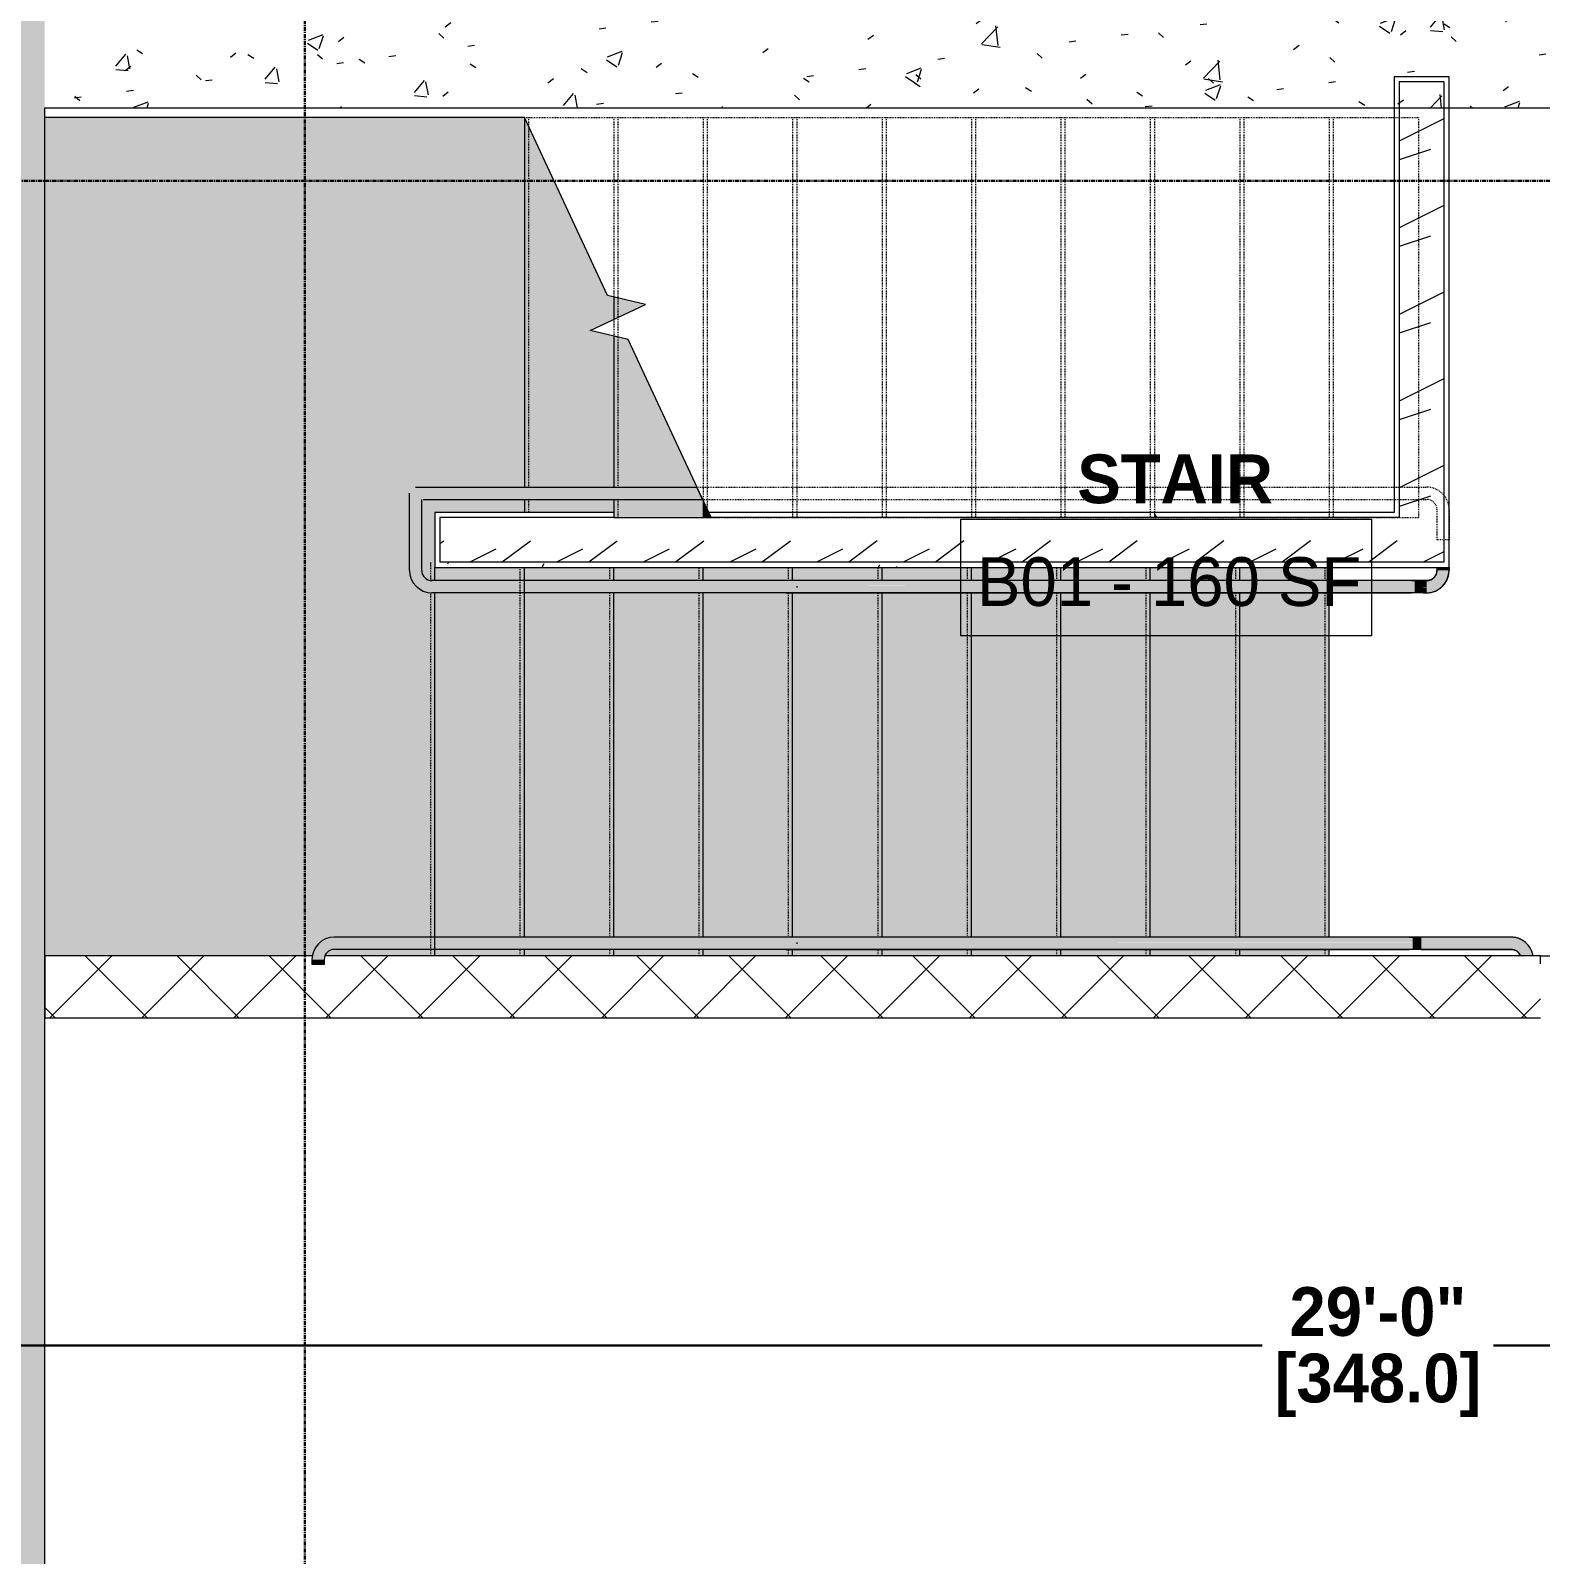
# Model space of a CAD drawing. Header units: inches. Extents: x -4124 to -1807, y 11006 to 12379.
# Drawn here: x -3821.1 to -3635.3, y 11366.1 to 11553.7 of the extents above; entities that cross this region are included whole.
import ezdxf

# ---------------------------------------------------------------- set-up
doc = ezdxf.new("R2010")
doc.units = ezdxf.units.IN
doc.header["$MEASUREMENT"] = 0
for name, pattern in [('Grid Line 1_2_', [0.875, 0.5, -0.125, 0.125, -0.125]), ('Grid Line 1_2__2_', [0.875, 0.5, -0.125, 0.125, -0.125]), ('Overhead 1_16_', [0.101562, 0.0625, -0.039062])]:
    doc.linetypes.add(name, pattern=pattern)
for name, color, linetype, lineweight in [('0-1', 7, 'Continuous', 5), ('0-2', 7, 'Continuous', 9), ('A-ANNO-DIMS-1', 211, 'Continuous', 30), ('A-AREA-IDEN', 2, 'Continuous', 9), ('A-FLOR-2', 7, 'Continuous', 9), ('A-FLOR-HRAL-1', 8, 'Continuous', 9), ('A-FLOR-HRAL-2', 31, 'Continuous', 9), ('A-FLOR-HRAL-3', 7, 'Continuous', 9), ('A-FLOR-HRAL-4', 7, 'Overhead 1_16_', 9), ('A-WALL-1', 250, 'Continuous', 18), ('A-WALL-2', 7, 'Continuous', 9), ('A-WALL-PATT-1', 53, 'Continuous', 9), ('A-WALL-PATT-2', 8, 'Continuous', 9), ('A-WALL-PATT-3', 7, 'Continuous', 9), ('A-WALL-PATT-4', 252, 'Continuous', 9), ('I-WALL-1', 7, 'Continuous', 9), ('S-FNDN-3', 7, 'Continuous', 9), ('S-GRID-1', 1, 'Grid Line 1_2_', 9), ('S-GRID-2', 1, 'Grid Line 1_2__2_', 30), ('S-STRS-1', 41, 'Continuous', 5), ('S-STRS-2', 21, 'Continuous', 5), ('S-STRS-3', 7, 'Continuous', 9), ('S-STRS-4', 7, 'Overhead 1_16_', 9), ('S-STRS-MBND-1', 7, 'Overhead 1_16_', 9), ('S-STRS-MBND-2', 7, 'Continuous', 9)]:
    doc.layers.add(name, color=color, linetype=linetype, lineweight=lineweight)
doc.styles.add('Century Gothic', font='ufonts.com_century-gothic.ttf', dxfattribs={"height": 6})
doc.styles.add('Century Gothic_B', font='GOTHICB.TTF', dxfattribs={"height": 6})
doc.dimstyles.new('OD__1_16__Tol__', dxfattribs={"dimscale": 12, "dimtxt": 6.26501, "dimasz": 0.666667, "dimexe": 0.5, "dimexo": 0.333333, "dimgap": 0.083333, "dimtad": 1, "dimdec": 4, "dimrnd": 0.0625, "dimzin": 3, "dimdsep": 46, "dimlunit": 4, "dimtxsty": 'Century Gothic_B', "dimblk1": 'OBLIQUE', "dimblk2": 'OBLIQUE', "dimsah": 1, "dimcen": 0.09, "dimdle": 0.5, "dimazin": 0, "dimtfac": 1, "dimtdec": 4, "dimtix": 1, "dimtmove": 0, "dimatfit": 3, "dimfxl": 1, "dimtvp": 1, "dimtfill": 1, "dimfrac": 2, "dimtolj": 1, "dimtzin": 0, "dimlwd": 30, "dimlwe": 30, "dimarcsym": 2})
pattern_1 = [(0, (0, 0), (20.48, 5.12), [0.845, -14.515, 0.845, -14.515, -81.92]), (0, (0, 0), (20.48, 5.12), [-30.72, 0.845, -29.875, 0.845, -14.515, -35.84]), (0, (0, 0), (20.48, 5.12), [-76.8, 0.845, -9.395, 0.845, -24.755]), (120, (7.68, 2.56), (-14.67405, 15.1762003), [0.845, -14.515, 0.845, -14.515, -81.92]), (120, (7.68, 2.56), (-14.67405, 15.1762003), [-30.72, 0.845, -29.875, 0.845, -14.515, -35.84]), (120, (7.68, 2.56), (-14.67405, 15.1762003), [-76.8, 0.845, -9.395, 0.845, -24.755]), (240, (10.24, 12.8), (-5.80595, -20.2962003), [0.845, -14.515, 0.845, -14.515, -81.92]), (240, (10.24, 12.8), (-5.80595, -20.2962003), [-30.72, 0.845, -29.875, 0.845, -14.515, -35.84]), (240, (10.24, 12.8), (-5.80595, -20.2962003), [-76.8, 0.845, -9.395, 0.845, -24.755])]
pattern_2 = [(216.87, (4.265, 10.662), (31.9871619, 21.32545714), [5.331, -47.981]), (206.565, (10.662, 7.464), (-10.662476, -10.6620098), [11.921, -11.921]), (198.435, (10.662, 2.132), (-21.32449365, -10.6625869), [6.744, -26.974])]
pattern_3 = [(50, (0, 0), (18.362056, -1.606828), [1.92, -21.12]), (355, (0, 0), (-3.552257, 19.255874), [1.536, -16.896]), (100.451, (1.53, -0.134), (14.81021, 17.649286), [1.632, -17.949]), (46.184, (0, 5.12), (27.32125, -4.237615), [2.88, -31.68]), (96.636, (2.277, 4.767), (23.927535, 24.937167), [2.448, -26.924]), (351.184, (0, 5.12), (23.927645, 24.937426), [2.304, -25.344]), (21, (2.56, 3.84), (15.28081, -10.307465), [1.92, -21.12]), (326, (2.56, 3.84), (6.22856, 18.563735), [1.536, -16.896]), (71.451, (3.833, 2.981), (21.509846, 8.25628), [1.632, -17.949]), (37.5, (0, 0), (0.3110953, 8.5225365), [0.845, -15.846, 0.845, -16.307, -16.96]), (37.5, (0, 0), (0.3110953, 8.5225365), [-33.843, 0.845, -16.115]), (7.5, (0, 0), (6.7346365, 10.0974314), [0.845, -8.934, 0.845, -15.462, -6.464]), (7.5, (0, 0), (6.7346365, 10.0974314), [-26.086, 0.845, -5.619]), (327.5, (-5.709, 0), (13.6661073, -0.5771864), [0.845, -5.555, 0.845, -19.123, -26.496]), (327.5, (-5.709, 0), (13.6661073, -0.5771864), [-26.368, 0.845, -25.651]), (317.5, (-8.269, 0), (14.929853, 2.562859), [0.845, -7.475, 0.845, -12.416, -18.816]), (317.5, (-8.269, 0), (14.929853, 2.562859), [-21.581, 0.845, -17.971])]

# ---------------------------------------------------------------- blocks, each defined once
blk = doc.blocks.new('CTR - 1st Phase - Shell_rvt-1-ENLARGED FLOOR PLAN - BASEMENT - EAST')
at = {"layer": 'A-FLOR-2'}
blk.add_line((-3635.32, 11439.81), (-3599.07, 11439.81), dxfattribs=at)
at = {"layer": 'S-GRID-1'}
blk.add_line((-1807.14, 11535.19), (-4091.58, 11535.19), dxfattribs=at)
blk = doc.blocks.new('Top Rail Type - Top Rail_Internal_-2658758-ENLARGED FLOOR PLAN - BASEMENT - EAST')
at = {"layer": 'A-FLOR-HRAL-1'}
blk.add_hatch(color=256, dxfattribs=at).paths.add_polyline_path([(-3726.76, 11441.26), (-3726.75, 11441.36), (-3726.76, 11441.29)], flags=0)
at = {"layer": 'A-FLOR-HRAL-2'}
for points in [[(-3705.39, 11441.25), (-3651.07, 11441.29), (-3651.08, 11441.44), (-3726.76, 11441.47), (-3726.75, 11441.36), (-3726.75, 11441.26), (-3716.32, 11441.26)], [(-3650, 11440.61), (-3650, 11442.11), (-3651.06, 11442.09), (-3651.06, 11440.61), (-3650.44, 11440.61)], [(-3638.95, 11441.27), (-3638.95, 11441.46), (-3650, 11441.44), (-3650, 11441.29), (-3639.45, 11441.27)]]:
    blk.add_hatch(color=256, dxfattribs=at).paths.add_polyline_path(points, flags=0)
h = blk.add_hatch(color=256, dxfattribs=at)
h.paths.add_polyline_path([(-3636.87, 11439.81), (-3636.94, 11439.99), (-3637.05, 11440.23), (-3637.07, 11440.32), (-3637.26, 11440.61), (-3637.47, 11440.85), (-3637.7, 11441.07), (-3637.92, 11441.23), (-3637.92, 11441.18), (-3638.32, 11441.37), (-3638.51, 11441.44), (-3638.95, 11441.44), (-3638.95, 11441.27), (-3638.29, 11441.12), (-3637.92, 11440.95), (-3637.78, 11440.83), (-3637.53, 11440.68), (-3637.28, 11440.22), (-3637.29, 11440.22), (-3637.13, 11439.91), (-3637.1, 11439.81), (-3636.88, 11439.81)], flags=0)
h.paths.add_polyline_path([(-3636.41, 11440.42), (-3636.91, 11441.2), (-3636.86, 11441.09), (-3636.47, 11440.51)], flags=0)
h.paths.add_polyline_path([(-3637.84, 11439.91), (-3637.9, 11440.03), (-3637.89, 11439.98), (-3637.87, 11439.94)], flags=0)
h.paths.add_polyline_path([(-3638.26, 11440.39), (-3638.38, 11440.46), (-3638.32, 11440.42)], flags=0)
h.paths.add_polyline_path([(-3637, 11441.31), (-3637.45, 11441.63), (-3637.04, 11441.33)], flags=0)
at = {"layer": 'A-FLOR-HRAL-3'}
for p, q in [((-3651.46, 11442.11), (-3728.15, 11442.11)), ((-3726.75, 11441.29), (-3726.75, 11441.44)), ((-3638.95, 11442.11), (-3650, 11442.11)), ((-3728.15, 11440.61), (-3651.46, 11440.61)), ((-3650, 11440.61), (-3638.95, 11440.61))]:
    blk.add_line(p, q, dxfattribs=at)
at = {"layer": 'A-FLOR-HRAL-3', "flags": 128}
for points in [[(-3651.46, 11442.11), (-3651.37, 11442.11), (-3651.27, 11442.11), (-3651.17, 11442.11), (-3651.07, 11442.11), (-3650.97, 11442.11), (-3650.86, 11442.11), (-3650.76, 11442.11), (-3650.65, 11442.11), (-3650.55, 11442.11), (-3650.44, 11442.11), (-3650.33, 11442.11), (-3650.22, 11442.11), (-3650.11, 11442.11), (-3650, 11442.11), (-3650, 11442.11)], [(-3636.24, 11439.81), (-3636.25, 11439.91), (-3636.28, 11440.02), (-3636.31, 11440.12), (-3636.34, 11440.23), (-3636.38, 11440.33), (-3636.42, 11440.44), (-3636.46, 11440.54), (-3636.51, 11440.63), (-3636.56, 11440.73), (-3636.62, 11440.83), (-3636.68, 11440.92), (-3636.74, 11441.01), (-3636.81, 11441.09), (-3636.88, 11441.18), (-3636.96, 11441.26), (-3637.03, 11441.34), (-3637.11, 11441.41), (-3637.2, 11441.48), (-3637.28, 11441.55), (-3637.37, 11441.62), (-3637.46, 11441.68), (-3637.56, 11441.74), (-3637.65, 11441.79), (-3637.75, 11441.84), (-3637.85, 11441.89), (-3637.95, 11441.93), (-3638.06, 11441.97), (-3638.16, 11442), (-3638.27, 11442.03), (-3638.37, 11442.05), (-3638.48, 11442.07), (-3638.59, 11442.09), (-3638.7, 11442.1), (-3638.81, 11442.11), (-3638.92, 11442.11), (-3638.95, 11442.11)], [(-3650, 11440.61), (-3650.11, 11440.61), (-3650.22, 11440.61), (-3650.33, 11440.61), (-3650.44, 11440.61), (-3650.54, 11440.61), (-3650.65, 11440.61), (-3650.76, 11440.61), (-3650.86, 11440.61), (-3650.97, 11440.61), (-3651.07, 11440.61), (-3651.17, 11440.61), (-3651.27, 11440.61), (-3651.36, 11440.61), (-3651.46, 11440.61), (-3651.46, 11440.61)], [(-3638.95, 11440.61), (-3638.9, 11440.61), (-3638.85, 11440.61), (-3638.8, 11440.61), (-3638.75, 11440.6), (-3638.7, 11440.59), (-3638.65, 11440.58), (-3638.6, 11440.57), (-3638.56, 11440.55), (-3638.51, 11440.53), (-3638.46, 11440.52), (-3638.42, 11440.5), (-3638.37, 11440.47), (-3638.33, 11440.45), (-3638.28, 11440.42), (-3638.24, 11440.4), (-3638.2, 11440.37), (-3638.16, 11440.34), (-3638.12, 11440.3), (-3638.09, 11440.27), (-3638.05, 11440.24), (-3638.02, 11440.2), (-3637.99, 11440.16), (-3637.95, 11440.12), (-3637.92, 11440.08), (-3637.9, 11440.04), (-3637.87, 11440), (-3637.85, 11439.95), (-3637.82, 11439.91), (-3637.8, 11439.86), (-3637.78, 11439.82)]]:
    blk.add_lwpolyline(points, dxfattribs=at)
blk = doc.blocks.new('Top Rail Type - Top Rail_Internal_-V3-ENLARGED FLOOR PLAN - BASEMENT - EAST')
at = {"layer": 'A-FLOR-HRAL-2'}
for points in [[(-3784.95, 11439.36), (-3784.78, 11439.99), (-3784.32, 11440.45), (-3783.7, 11440.61), (-3783.7, 11442.11), (-3784.75, 11441.91), (-3785.64, 11441.31), (-3786.24, 11440.42), (-3786.45, 11439.36), (-3786.24, 11439.36)], [(-3771.9, 11440.61), (-3771.9, 11442.11), (-3783.7, 11442.11), (-3783.7, 11440.61)], [(-3740.82, 11440.61), (-3651.06, 11440.61), (-3651.08, 11441.29), (-3726.76, 11441.26), (-3726.75, 11441.47), (-3690.3, 11441.47), (-3651.06, 11441.46), (-3651.06, 11442.11), (-3770.84, 11442.11), (-3770.84, 11440.61), (-3749.32, 11440.61)], [(-3784.95, 11438.74), (-3784.95, 11439.36), (-3786.45, 11439.36), (-3786.45, 11438.74)]]:
    blk.add_hatch(color=256, dxfattribs=at).paths.add_polyline_path(points, flags=0)
h = blk.add_hatch(color=256, dxfattribs=at)
h.paths.add_polyline_path([(-3650, 11440.61), (-3638.95, 11440.61), (-3638.95, 11441.27), (-3650, 11441.27), (-3650, 11441.17)], flags=0)
h.paths.add_polyline_path([(-3650, 11441.44), (-3638.95, 11441.46), (-3638.95, 11442.11), (-3650, 11442.11), (-3650, 11441.46)], flags=0)
h = blk.add_hatch(color=256, dxfattribs=at)
h.paths.add_polyline_path([(-3636.83, 11439.81), (-3636.29, 11439.81), (-3636.41, 11440.42), (-3637.04, 11441.33), (-3637.9, 11441.91), (-3638.95, 11442.09), (-3638.95, 11441.44), (-3638.42, 11441.42), (-3638, 11441.21), (-3637.92, 11441.18), (-3637.92, 11441.23), (-3637.58, 11440.97), (-3637.26, 11440.61), (-3637.07, 11440.31), (-3637, 11440.1), (-3636.87, 11439.81)], flags=0)
h.paths.add_polyline_path([(-3637.69, 11439.81), (-3637.12, 11439.81), (-3637.15, 11439.94), (-3637.3, 11440.27), (-3637.28, 11440.27), (-3637.57, 11440.71), (-3637.92, 11440.95), (-3638.03, 11441.01), (-3638.54, 11441.2), (-3638.78, 11441.24), (-3638.95, 11441.27), (-3638.95, 11440.61), (-3638.32, 11440.45), (-3637.87, 11439.99), (-3637.82, 11439.81), (-3637.78, 11439.81)], flags=0)
at = {"layer": 'A-FLOR-HRAL-3'}
for p, q in [((-3771.9, 11442.11), (-3783.7, 11442.11)), ((-3770.84, 11442.11), (-3771.9, 11442.11)), ((-3651.06, 11442.11), (-3770.84, 11442.11)), ((-3650, 11442.11), (-3651.06, 11442.11)), ((-3638.95, 11442.11), (-3650, 11442.11)), ((-3786.45, 11439.36), (-3786.45, 11438.74)), ((-3784.95, 11439.36), (-3784.95, 11438.74)), ((-3771.9, 11440.61), (-3783.7, 11440.61)), ((-3770.84, 11440.61), (-3771.9, 11440.61)), ((-3651.06, 11440.61), (-3770.84, 11440.61)), ((-3650, 11440.61), (-3651.06, 11440.61)), ((-3638.95, 11440.61), (-3650, 11440.61)), ((-3784.95, 11438.74), (-3786.45, 11438.74))]:
    blk.add_line(p, q, dxfattribs=at)
for centre, radius, start, end in [((-3783.7, 11439.36), 2.75, 90, 180), ((-3638.95, 11439.36), 2.75, 9.6211, 90), ((-3783.7, 11439.36), 1.25, 90, 180), ((-3638.95, 11439.36), 1.25, 21.6, 90)]:
    blk.add_arc(centre, radius, start, end, dxfattribs=at)
blk = doc.blocks.new('Top Rail Type - Top Rail_Internal_-2659697-ENLARGED FLOOR PLAN - BASEMENT - EAST')
at = {"layer": 'A-FLOR-HRAL-1'}
blk.add_hatch(color=256, dxfattribs=at).paths.add_polyline_path([(-3726.76, 11485.13), (-3726.75, 11485.24), (-3726.76, 11485.16)], flags=0)
at = {"layer": 'A-FLOR-HRAL-2'}
for points in [[(-3647.23, 11487.24), (-3647.25, 11487.61), (-3647.41, 11487.61), (-3647.41, 11487.24), (-3647.32, 11487.24)], [(-3650.81, 11484.49), (-3649.75, 11484.51), (-3649.75, 11485.99), (-3650.81, 11485.96), (-3650.81, 11484.5)], [(-3705.32, 11485.13), (-3650.82, 11485.16), (-3650.83, 11485.32), (-3726.76, 11485.35), (-3726.75, 11485.24), (-3726.75, 11485.13), (-3705.32, 11485.13)], [(-3649.75, 11485.14), (-3649.32, 11485.16), (-3649.32, 11485.34), (-3649.75, 11485.32), (-3649.75, 11485.16)]]:
    blk.add_hatch(color=256, dxfattribs=at).paths.add_polyline_path(points, flags=0)
h = blk.add_hatch(color=256, dxfattribs=at)
h.paths.add_polyline_path([(-3647.38, 11485.29), (-3647.14, 11485.6), (-3647.21, 11485.55), (-3647.31, 11485.4)], flags=0)
h.paths.add_polyline_path([(-3648.27, 11484.7), (-3647.57, 11485.15), (-3647.63, 11485.13), (-3648.2, 11484.74)], flags=0)
h.paths.add_polyline_path([(-3648.88, 11485.16), (-3648.75, 11485.21), (-3648.75, 11485.24), (-3648.68, 11485.24), (-3648.42, 11485.35), (-3648.42, 11485.33), (-3648.05, 11485.58), (-3647.84, 11485.76), (-3647.61, 11485.99), (-3647.46, 11486.21), (-3647.51, 11486.21), (-3647.32, 11486.67), (-3647.29, 11486.67), (-3647.24, 11486.8), (-3647.24, 11487.24), (-3647.41, 11487.24), (-3647.49, 11486.78), (-3647.48, 11486.78), (-3647.73, 11486.21), (-3647.84, 11486.09), (-3648.01, 11485.82), (-3648.47, 11485.57), (-3648.47, 11485.58), (-3648.78, 11485.42), (-3649.08, 11485.38), (-3649.32, 11485.32), (-3649.32, 11485.16), (-3648.96, 11485.16)], flags=0)
h.paths.add_polyline_path([(-3648.78, 11486.13), (-3648.66, 11486.19), (-3648.71, 11486.17), (-3648.74, 11486.16)], flags=0)
h.paths.add_polyline_path([(-3648.3, 11486.55), (-3648.23, 11486.67), (-3648.27, 11486.61)], flags=0)
at = {"layer": 'A-FLOR-HRAL-3'}
for p, q in [((-3648.07, 11487.61), (-3648.07, 11487.24)), ((-3646.57, 11487.24), (-3646.57, 11487.61)), ((-3651.21, 11485.99), (-3728.15, 11485.99)), ((-3649.32, 11485.99), (-3649.75, 11485.99)), ((-3728.15, 11484.49), (-3651.21, 11484.49)), ((-3726.75, 11485.16), (-3726.75, 11485.32)), ((-3649.75, 11484.49), (-3649.32, 11484.49))]:
    blk.add_line(p, q, dxfattribs=at)
at = {"layer": 'A-FLOR-HRAL-3', "flags": 128}
for points in [[(-3651.21, 11485.99), (-3651.12, 11485.99), (-3651.02, 11485.99), (-3650.92, 11485.99), (-3650.82, 11485.99), (-3650.72, 11485.99), (-3650.61, 11485.99), (-3650.51, 11485.99), (-3650.4, 11485.99), (-3650.3, 11485.99), (-3650.19, 11485.99), (-3650.08, 11485.99), (-3649.97, 11485.99), (-3649.86, 11485.99), (-3649.75, 11485.99), (-3649.75, 11485.99)], [(-3649.32, 11484.49), (-3649.21, 11484.49), (-3649.1, 11484.5), (-3648.99, 11484.51), (-3648.89, 11484.52), (-3648.78, 11484.54), (-3648.67, 11484.57), (-3648.56, 11484.6), (-3648.46, 11484.63), (-3648.35, 11484.67), (-3648.25, 11484.71), (-3648.15, 11484.75), (-3648.05, 11484.8), (-3647.96, 11484.85), (-3647.86, 11484.91), (-3647.77, 11484.97), (-3647.68, 11485.03), (-3647.59, 11485.1), (-3647.51, 11485.17), (-3647.43, 11485.25), (-3647.35, 11485.32), (-3647.28, 11485.4), (-3647.2, 11485.49), (-3647.14, 11485.57), (-3647.07, 11485.66), (-3647.01, 11485.75), (-3646.95, 11485.85), (-3646.9, 11485.94), (-3646.85, 11486.04), (-3646.8, 11486.14), (-3646.76, 11486.24), (-3646.72, 11486.35), (-3646.69, 11486.45), (-3646.66, 11486.56), (-3646.63, 11486.66), (-3646.61, 11486.77), (-3646.6, 11486.88), (-3646.59, 11486.99), (-3646.58, 11487.1), (-3646.57, 11487.21), (-3646.57, 11487.24)], [(-3648.07, 11487.24), (-3648.07, 11487.19), (-3648.08, 11487.14), (-3648.08, 11487.09), (-3648.09, 11487.04), (-3648.1, 11486.99), (-3648.11, 11486.94), (-3648.12, 11486.89), (-3648.14, 11486.85), (-3648.15, 11486.8), (-3648.17, 11486.75), (-3648.19, 11486.71), (-3648.21, 11486.66), (-3648.24, 11486.62), (-3648.26, 11486.58), (-3648.29, 11486.53), (-3648.32, 11486.49), (-3648.35, 11486.45), (-3648.38, 11486.42), (-3648.42, 11486.38), (-3648.45, 11486.34), (-3648.49, 11486.31), (-3648.53, 11486.28), (-3648.57, 11486.24), (-3648.61, 11486.22), (-3648.65, 11486.19), (-3648.69, 11486.16), (-3648.73, 11486.14), (-3648.78, 11486.11), (-3648.82, 11486.09), (-3648.87, 11486.07), (-3648.92, 11486.06), (-3648.97, 11486.04), (-3649.01, 11486.03), (-3649.06, 11486.02), (-3649.11, 11486.01), (-3649.16, 11486), (-3649.21, 11485.99), (-3649.26, 11485.99), (-3649.31, 11485.99), (-3649.32, 11485.99)], [(-3649.75, 11484.49), (-3649.86, 11484.49), (-3649.97, 11484.49), (-3650.08, 11484.49), (-3650.19, 11484.49), (-3650.29, 11484.49), (-3650.4, 11484.49), (-3650.51, 11484.49), (-3650.61, 11484.49), (-3650.72, 11484.49), (-3650.82, 11484.49), (-3650.92, 11484.49), (-3651.02, 11484.49), (-3651.11, 11484.49), (-3651.21, 11484.49), (-3651.21, 11484.49)]]:
    blk.add_lwpolyline(points, dxfattribs=at)
blk = doc.blocks.new('Top Rail Type - Top Rail_Internal_-V5-ENLARGED FLOOR PLAN - BASEMENT - EAST')
at = {"layer": 'A-FLOR-HRAL-2'}
for points in [[(-3738.41, 11495.99), (-3739.11, 11497.49), (-3772.76, 11497.49), (-3772.76, 11495.99), (-3749.14, 11495.99)], [(-3772.95, 11487.24), (-3772.95, 11494.74), (-3774.45, 11494.74), (-3774.45, 11487.24)], [(-3771.7, 11484.49), (-3771.7, 11485.99), (-3772.32, 11486.16), (-3772.78, 11486.61), (-3772.95, 11487.24), (-3774.45, 11487.24), (-3774.24, 11486.19), (-3773.63, 11485.28), (-3772.75, 11484.7), (-3772.01, 11484.55)], [(-3760.9, 11484.49), (-3760.9, 11485.99), (-3771.7, 11485.99), (-3771.7, 11484.49), (-3770.7, 11484.49)], [(-3759.84, 11484.49), (-3650.81, 11484.49), (-3650.83, 11485.16), (-3726.76, 11485.13), (-3726.75, 11485.35), (-3688.52, 11485.34), (-3650.81, 11485.34), (-3650.81, 11485.99), (-3759.84, 11485.99)]]:
    blk.add_hatch(color=256, dxfattribs=at).paths.add_polyline_path(points, flags=0)
h = blk.add_hatch(color=256, dxfattribs=at)
h.paths.add_polyline_path([(-3647.47, 11487.24), (-3647.41, 11487.24), (-3647.41, 11487.61), (-3648.07, 11487.61), (-3648.07, 11487.24)], flags=0)
h.paths.add_polyline_path([(-3646.69, 11487.24), (-3646.57, 11487.24), (-3646.57, 11487.61), (-3647.23, 11487.61), (-3647.23, 11487.24), (-3646.78, 11487.24)], flags=0)
h = blk.add_hatch(color=256, dxfattribs=at)
h.paths.add_polyline_path([(-3649.32, 11484.49), (-3649.32, 11485.14), (-3649.75, 11485.14), (-3649.75, 11484.49)], flags=0)
h.paths.add_polyline_path([(-3649.32, 11485.34), (-3649.32, 11485.99), (-3649.75, 11485.99), (-3649.75, 11485.34), (-3649.7, 11485.34)], flags=0)
h = blk.add_hatch(color=256, dxfattribs=at)
h.paths.add_polyline_path([(-3649.32, 11484.49), (-3648.27, 11484.7), (-3647.38, 11485.29), (-3646.78, 11486.19), (-3646.57, 11487.24), (-3647.23, 11487.24), (-3647.26, 11486.74), (-3647.29, 11486.67), (-3647.32, 11486.67), (-3647.51, 11486.21), (-3647.46, 11486.21), (-3647.69, 11485.9), (-3648.08, 11485.55), (-3648.42, 11485.33), (-3648.42, 11485.35), (-3648.59, 11485.29), (-3648.88, 11485.16), (-3649.32, 11485.16), (-3649.32, 11484.7)], flags=0)
h.paths.add_polyline_path([(-3649.32, 11485.33), (-3648.63, 11485.5), (-3648.42, 11485.59), (-3648.42, 11485.57), (-3647.98, 11485.86), (-3647.73, 11486.21), (-3647.67, 11486.32), (-3647.48, 11486.79), (-3647.45, 11487.07), (-3647.41, 11487.24), (-3648.07, 11487.24), (-3648.24, 11486.61), (-3648.7, 11486.16), (-3649.32, 11485.99), (-3649.32, 11485.38)], flags=0)
at = {"layer": 'A-FLOR-HRAL-3'}
for p, q in [((-3773.7, 11497.49), (-3772.76, 11497.49)), ((-3772.76, 11497.49), (-3739.11, 11497.49)), ((-3738.41, 11495.99), (-3739.11, 11497.49)), ((-3774.45, 11494.74), (-3774.45, 11496.74)), ((-3772.95, 11494.74), (-3772.95, 11495.99)), ((-3772.76, 11495.99), (-3738.41, 11495.99)), ((-3774.45, 11487.24), (-3774.45, 11494.74)), ((-3772.95, 11487.24), (-3772.95, 11494.74)), ((-3648.07, 11487.61), (-3648.07, 11487.24)), ((-3646.57, 11487.61), (-3646.57, 11487.24)), ((-3760.9, 11485.99), (-3771.7, 11485.99)), ((-3759.84, 11485.99), (-3760.9, 11485.99)), ((-3650.81, 11485.99), (-3759.84, 11485.99)), ((-3649.75, 11485.99), (-3650.81, 11485.99)), ((-3649.32, 11485.99), (-3649.75, 11485.99)), ((-3760.9, 11484.49), (-3771.7, 11484.49)), ((-3759.84, 11484.49), (-3760.9, 11484.49)), ((-3650.81, 11484.49), (-3759.84, 11484.49)), ((-3649.75, 11484.49), (-3650.81, 11484.49)), ((-3649.32, 11484.49), (-3649.75, 11484.49))]:
    blk.add_line(p, q, dxfattribs=at)
for centre, radius, start, end in [((-3771.7, 11487.24), 2.75, 180, 270), ((-3771.7, 11487.24), 1.25, 180, 270), ((-3649.32, 11487.24), 1.25, 270, 0), ((-3649.32, 11487.24), 2.75, 270, 0)]:
    blk.add_arc(centre, radius, start, end, dxfattribs=at)
at = {"layer": 'A-FLOR-HRAL-4'}
for p, q in [((-3739.11, 11497.49), (-3650.81, 11497.49)), ((-3650.81, 11497.49), (-3649.75, 11497.49)), ((-3649.75, 11497.49), (-3649.32, 11497.49)), ((-3738.41, 11495.99), (-3650.81, 11495.99)), ((-3650.81, 11495.99), (-3649.75, 11495.99)), ((-3649.75, 11495.99), (-3649.32, 11495.99)), ((-3648.07, 11494.74), (-3648.07, 11490.99)), ((-3646.57, 11494.74), (-3646.57, 11490.99)), ((-3646.57, 11490.99), (-3648.07, 11490.99))]:
    blk.add_line(p, q, dxfattribs=at)
for radius in [2.75, 1.25]:
    blk.add_arc((-3649.32, 11494.74), radius, 0, 90, dxfattribs=at)
blk = doc.blocks.new('CTR - 1st Phase -Stairs _ Elevators_rvt-1-ENLARGED FLOOR PLAN - BASEMENT - EAST')
at = {"layer": 'A-WALL-PATT-1'}
h = blk.add_hatch(dxfattribs=at)
h.set_pattern_fill('FP_8', color=256, style=0, pattern_type=2)
h.set_pattern_definition(pattern_2)
h.paths.add_polyline_path([(-3647.2, 11488.24), (-3647.2, 11544.19), (-3652.7, 11544.19), (-3652.7, 11488.24), (-3648.2, 11488.24)], flags=0)
h = blk.add_hatch(dxfattribs=at)
h.set_pattern_fill('FP_8', color=256, style=0, pattern_type=2)
h.set_pattern_definition(pattern_2)
h.paths.add_polyline_path([(-3656.62, 11488.24), (-3652.7, 11488.24), (-3652.7, 11493.74), (-3770.7, 11493.74), (-3770.7, 11488.24), (-3690.3, 11488.24)], flags=0)
at = {"layer": 'A-WALL-PATT-3'}
h = blk.add_hatch(dxfattribs=at)
h.set_pattern_fill('FP_4', color=256, style=0, pattern_type=2)
h.set_pattern_definition(pattern_1)
h.paths.add_polyline_path([(-3771.32, 11488.24), (-3770.7, 11488.25), (-3770.7, 11493.74), (-3749.32, 11493.74), (-3749.32, 11494.36), (-3771.32, 11494.36), (-3771.32, 11488.24)], flags=0)
h.paths.add_polyline_path([(-3653.32, 11493.74), (-3653.32, 11494.36), (-3737.65, 11494.36), (-3737.36, 11493.74), (-3656.62, 11493.74)], flags=0)
h = blk.add_hatch(dxfattribs=at)
h.set_pattern_fill('FP_4', color=256, style=0, pattern_type=2)
h.set_pattern_definition(pattern_1)
h.paths.add_polyline_path([(-3647.21, 11487.61), (-3647.2, 11487.61), (-3647.2, 11488.24), (-3771.32, 11488.24), (-3771.32, 11487.61), (-3648.2, 11487.61)], flags=0)
at = {"layer": 'S-STRS-1'}
blk.add_hatch(color=256, dxfattribs=at).paths.add_polyline_path([(-3786.45, 11439.81), (-3786.36, 11439.81), (-3786.24, 11440.42), (-3785.64, 11441.31), (-3784.75, 11441.91), (-3783.7, 11442.11), (-3771.9, 11442.11), (-3771.9, 11440.61), (-3783.7, 11440.61), (-3784.32, 11440.45), (-3784.78, 11439.99), (-3784.83, 11439.81), (-3771.32, 11439.81), (-3771.32, 11484.49), (-3771.7, 11484.49), (-3772.75, 11484.7), (-3773.64, 11485.29), (-3774.24, 11486.19), (-3774.45, 11487.24), (-3774.45, 11494.74), (-3772.95, 11494.74), (-3772.95, 11487.24), (-3772.78, 11486.61), (-3772.31, 11486.15), (-3771.7, 11485.99), (-3771.32, 11485.99), (-3771.32, 11494.36), (-3760.32, 11494.36), (-3760.32, 11495.99), (-3772.76, 11495.99), (-3772.76, 11497.49), (-3760.32, 11497.49), (-3760.32, 11542.99), (-3819.32, 11542.99), (-3819.32, 11439.81), (-3818.51, 11439.81)], flags=0)
at = {"layer": 'S-STRS-2'}
h = blk.add_hatch(color=256, dxfattribs=at)
h.paths.add_polyline_path([(-3757.66, 11494.36), (-3749.32, 11494.36), (-3749.32, 11495.99), (-3760.32, 11495.99), (-3760.32, 11494.36), (-3760.1, 11494.36)], flags=0)
h.paths.add_polyline_path([(-3757.66, 11497.49), (-3749.32, 11497.49), (-3749.32, 11516.07), (-3752.24, 11516.78), (-3749.32, 11518.14), (-3749.32, 11520.89), (-3750.11, 11521.08), (-3760.32, 11542.99), (-3760.32, 11497.49), (-3759.01, 11497.49)], flags=0)
h = blk.add_hatch(color=256, dxfattribs=at)
h.paths.add_polyline_path([(-3747.57, 11493.74), (-3738.32, 11493.74), (-3738.32, 11495.81), (-3738.41, 11495.99), (-3749.32, 11495.99), (-3749.32, 11493.74)], flags=0)
h.paths.add_polyline_path([(-3749.02, 11497.49), (-3739.11, 11497.49), (-3747.57, 11515.65), (-3749.32, 11516.07), (-3749.32, 11497.49)], flags=0)
h.paths.add_polyline_path([(-3749.32, 11518.14), (-3745.44, 11519.95), (-3749.32, 11520.89)], flags=0)
for points in [[(-3738.32, 11493.74), (-3737.36, 11493.74), (-3738.32, 11495.81), (-3738.32, 11493.91)], [(-3760.32, 11439.81), (-3760.32, 11440.61), (-3770.84, 11440.61), (-3770.84, 11442.11), (-3760.32, 11442.11), (-3760.32, 11487.61), (-3771.32, 11487.61), (-3771.32, 11485.99), (-3760.9, 11485.99), (-3760.9, 11484.49), (-3771.32, 11484.49), (-3771.32, 11439.81), (-3770.84, 11439.81)]]:
    blk.add_hatch(color=256, dxfattribs=at).paths.add_polyline_path(points, flags=0)
h = blk.add_hatch(color=256, dxfattribs=at)
h.paths.add_polyline_path([(-3760.32, 11439.81), (-3749.32, 11439.81), (-3749.32, 11440.61), (-3760.32, 11440.61)], flags=0)
h.paths.add_polyline_path([(-3760.32, 11442.11), (-3749.32, 11442.11), (-3749.32, 11484.49), (-3759.84, 11484.49), (-3759.84, 11485.99), (-3749.32, 11485.99), (-3749.32, 11487.61), (-3760.32, 11487.61), (-3760.32, 11448.82)], flags=0)
h = blk.add_hatch(color=256, dxfattribs=at)
h.paths.add_polyline_path([(-3749.32, 11439.81), (-3738.32, 11439.81), (-3738.32, 11440.61), (-3749.32, 11440.61)], flags=0)
h.paths.add_polyline_path([(-3740.82, 11442.11), (-3738.32, 11442.11), (-3738.32, 11484.49), (-3749.32, 11484.49), (-3749.32, 11442.11)], flags=0)
h.paths.add_polyline_path([(-3738.32, 11485.99), (-3738.32, 11487.61), (-3749.32, 11487.61), (-3749.32, 11485.99), (-3740.82, 11485.99)], flags=0)
h = blk.add_hatch(color=256, dxfattribs=at)
h.paths.add_polyline_path([(-3727.86, 11439.81), (-3727.32, 11439.81), (-3727.32, 11440.61), (-3738.32, 11440.61), (-3738.32, 11439.81), (-3728.15, 11439.81)], flags=0)
h.paths.add_polyline_path([(-3732.4, 11442.11), (-3727.32, 11442.11), (-3727.32, 11484.49), (-3738.32, 11484.49), (-3738.32, 11442.11)], flags=0)
h.paths.add_polyline_path([(-3738.32, 11485.99), (-3727.32, 11485.99), (-3727.32, 11487.61), (-3738.32, 11487.61), (-3738.32, 11486.67)], flags=0)
h = blk.add_hatch(color=256, dxfattribs=at)
h.paths.add_polyline_path([(-3727.32, 11439.81), (-3716.32, 11439.81), (-3716.32, 11440.61), (-3727.32, 11440.61)], flags=0)
h.paths.add_polyline_path([(-3723.98, 11442.11), (-3716.32, 11442.11), (-3716.32, 11484.49), (-3727.32, 11484.49), (-3727.32, 11442.11)], flags=0)
h.paths.add_polyline_path([(-3716.32, 11485.99), (-3716.32, 11487.61), (-3727.32, 11487.61), (-3727.32, 11485.99), (-3723.98, 11485.99)], flags=0)
h = blk.add_hatch(color=256, dxfattribs=at)
h.paths.add_polyline_path([(-3716.32, 11439.81), (-3705.32, 11439.81), (-3705.32, 11440.61), (-3716.32, 11440.61)], flags=0)
h.paths.add_polyline_path([(-3716.32, 11442.11), (-3705.32, 11442.11), (-3705.32, 11484.49), (-3716.32, 11484.49), (-3716.32, 11448.82)], flags=0)
h.paths.add_polyline_path([(-3716.32, 11485.99), (-3705.32, 11485.99), (-3705.32, 11487.61), (-3716.32, 11487.61), (-3716.32, 11486.67)], flags=0)
h = blk.add_hatch(color=256, dxfattribs=at)
h.paths.add_polyline_path([(-3705.32, 11439.81), (-3694.32, 11439.81), (-3694.32, 11440.61), (-3705.32, 11440.61)], flags=0)
h.paths.add_polyline_path([(-3694.32, 11442.11), (-3694.32, 11484.49), (-3705.32, 11484.49), (-3705.32, 11442.11)], flags=0)
h.paths.add_polyline_path([(-3705.32, 11485.99), (-3694.32, 11485.99), (-3694.32, 11487.61), (-3705.32, 11487.61), (-3705.32, 11486.67)], flags=0)
h = blk.add_hatch(color=256, dxfattribs=at)
h.paths.add_polyline_path([(-3683.32, 11439.81), (-3683.32, 11440.61), (-3694.32, 11440.61), (-3694.32, 11439.81), (-3690.3, 11439.81)], flags=0)
h.paths.add_polyline_path([(-3683.32, 11442.11), (-3683.32, 11484.49), (-3694.32, 11484.49), (-3694.32, 11442.11), (-3690.3, 11442.11)], flags=0)
h.paths.add_polyline_path([(-3694.32, 11485.99), (-3683.32, 11485.99), (-3683.32, 11487.61), (-3694.32, 11487.61), (-3694.32, 11486.67)], flags=0)
h = blk.add_hatch(color=256, dxfattribs=at)
h.paths.add_polyline_path([(-3683.32, 11439.81), (-3672.32, 11439.81), (-3672.32, 11440.61), (-3683.32, 11440.61)], flags=0)
h.paths.add_polyline_path([(-3672.32, 11442.11), (-3672.32, 11484.49), (-3683.32, 11484.49), (-3683.32, 11442.11)], flags=0)
h.paths.add_polyline_path([(-3672.32, 11485.99), (-3672.32, 11487.61), (-3683.32, 11487.61), (-3683.32, 11485.99)], flags=0)
h = blk.add_hatch(color=256, dxfattribs=at)
h.paths.add_polyline_path([(-3661.32, 11439.81), (-3661.32, 11440.61), (-3672.32, 11440.61), (-3672.32, 11439.81)], flags=0)
h.paths.add_polyline_path([(-3672.32, 11442.11), (-3661.32, 11442.11), (-3661.32, 11484.49), (-3672.32, 11484.49), (-3672.32, 11447.28)], flags=0)
h.paths.add_polyline_path([(-3672.32, 11485.99), (-3661.32, 11485.99), (-3661.32, 11487.61), (-3672.32, 11487.61), (-3672.32, 11486.67)], flags=0)
at = {"layer": 'A-WALL-1'}
for p, q in [((-3647.2, 11547.36), (-3652.7, 11547.36)), ((-3652.7, 11547.36), (-3652.7, 11493.74)), ((-3647.2, 11547.36), (-3647.2, 11488.24)), ((-3770.7, 11493.74), (-3770.7, 11488.24)), ((-3749.32, 11493.74), (-3770.7, 11493.74)), ((-3653.32, 11493.74), (-3737.36, 11493.74)), ((-3652.7, 11493.74), (-3653.32, 11493.74)), ((-3653.32, 11488.24), (-3770.7, 11488.24)), ((-3652.7, 11488.24), (-3653.32, 11488.24)), ((-3647.2, 11488.24), (-3652.7, 11488.24))]:
    blk.add_line(p, q, dxfattribs=at)
at = {"layer": 'I-WALL-1'}
for p, q in [((-3652.7, 11547.99), (-3653.32, 11547.99)), ((-3653.32, 11547.99), (-3653.32, 11494.36)), ((-3647.2, 11547.99), (-3652.7, 11547.99)), ((-3646.57, 11547.99), (-3647.2, 11547.99)), ((-3646.57, 11487.61), (-3646.57, 11547.99)), ((-3749.32, 11494.36), (-3771.32, 11494.36)), ((-3771.32, 11494.36), (-3771.32, 11493.74)), ((-3771.32, 11493.74), (-3771.32, 11488.24)), ((-3653.32, 11494.36), (-3737.65, 11494.36)), ((-3771.32, 11488.24), (-3771.32, 11487.61)), ((-3771.32, 11487.61), (-3653.32, 11487.61)), ((-3653.32, 11487.61), (-3647.2, 11487.61)), ((-3647.2, 11487.61), (-3646.57, 11487.61))]:
    blk.add_line(p, q, dxfattribs=at)
at = {"layer": 'S-STRS-3'}
for p, q in [((-3760.32, 11542.99), (-3819.32, 11542.99)), ((-3760.32, 11542.99), (-3760.32, 11497.49)), ((-3749.32, 11520.89), (-3749.32, 11518.14)), ((-3749.32, 11516.07), (-3749.32, 11497.49)), ((-3760.32, 11495.99), (-3760.32, 11494.36)), ((-3749.32, 11495.99), (-3749.32, 11493.74)), ((-3738.32, 11495.81), (-3738.32, 11493.74)), ((-3749.32, 11493.74), (-3738.32, 11493.74)), ((-3738.32, 11493.74), (-3737.36, 11493.74)), ((-3771.32, 11485.99), (-3771.32, 11487.61)), ((-3760.32, 11442.11), (-3760.32, 11487.61)), ((-3749.32, 11485.99), (-3749.32, 11487.61)), ((-3738.32, 11485.99), (-3738.32, 11487.61)), ((-3727.32, 11485.99), (-3727.32, 11487.61)), ((-3716.32, 11485.99), (-3716.32, 11487.61)), ((-3705.32, 11485.99), (-3705.32, 11487.61)), ((-3694.32, 11485.99), (-3694.32, 11487.61)), ((-3683.32, 11485.99), (-3683.32, 11487.61)), ((-3672.32, 11485.99), (-3672.32, 11487.61)), ((-3661.32, 11485.99), (-3661.32, 11487.61)), ((-3771.32, 11439.81), (-3771.32, 11484.49)), ((-3749.32, 11442.11), (-3749.32, 11484.49)), ((-3738.32, 11442.11), (-3738.32, 11484.49)), ((-3727.32, 11442.11), (-3727.32, 11484.49)), ((-3716.32, 11442.11), (-3716.32, 11484.49)), ((-3705.32, 11442.11), (-3705.32, 11484.49)), ((-3694.32, 11442.11), (-3694.32, 11484.49)), ((-3683.32, 11442.11), (-3683.32, 11484.49)), ((-3672.32, 11442.11), (-3672.32, 11484.49)), ((-3661.32, 11442.11), (-3661.32, 11484.49)), ((-3760.32, 11439.81), (-3760.32, 11440.61)), ((-3749.32, 11439.81), (-3749.32, 11440.61)), ((-3738.32, 11439.81), (-3738.32, 11440.61)), ((-3727.32, 11439.81), (-3727.32, 11440.61)), ((-3716.32, 11439.81), (-3716.32, 11440.61)), ((-3705.32, 11439.81), (-3705.32, 11440.61)), ((-3694.32, 11439.81), (-3694.32, 11440.61)), ((-3683.32, 11439.81), (-3683.32, 11440.61)), ((-3672.32, 11439.81), (-3672.32, 11440.61)), ((-3661.32, 11439.81), (-3661.32, 11440.61))]:
    blk.add_line(p, q, dxfattribs=at)
at = {"layer": 'S-STRS-4'}
for p, q in [((-3759.82, 11541.92), (-3759.82, 11497.49)), ((-3748.82, 11520.77), (-3748.82, 11518.37)), ((-3748.82, 11515.95), (-3748.82, 11497.49)), ((-3759.82, 11495.99), (-3759.82, 11494.36)), ((-3748.82, 11495.99), (-3748.82, 11493.74)), ((-3737.82, 11494.74), (-3737.82, 11493.74)), ((-3771.82, 11486.02), (-3771.82, 11488.24)), ((-3760.82, 11442.11), (-3760.82, 11487.61)), ((-3749.82, 11485.99), (-3749.82, 11487.61)), ((-3738.82, 11485.99), (-3738.82, 11487.61)), ((-3727.82, 11485.99), (-3727.82, 11487.61)), ((-3716.82, 11485.99), (-3716.82, 11487.61)), ((-3705.82, 11485.99), (-3705.82, 11487.61)), ((-3694.82, 11485.99), (-3694.82, 11487.61)), ((-3683.82, 11485.99), (-3683.82, 11487.61)), ((-3672.82, 11485.99), (-3672.82, 11487.61)), ((-3661.82, 11485.99), (-3661.82, 11487.61)), ((-3771.82, 11439.81), (-3771.82, 11484.51)), ((-3749.82, 11442.11), (-3749.82, 11484.49)), ((-3738.82, 11442.11), (-3738.82, 11484.49)), ((-3727.82, 11442.11), (-3727.82, 11484.49)), ((-3716.82, 11442.11), (-3716.82, 11484.49)), ((-3705.82, 11442.11), (-3705.82, 11484.49)), ((-3694.82, 11442.11), (-3694.82, 11484.49)), ((-3683.82, 11442.11), (-3683.82, 11484.49)), ((-3672.82, 11442.11), (-3672.82, 11484.49)), ((-3661.82, 11442.11), (-3661.82, 11484.49)), ((-3760.82, 11439.81), (-3760.82, 11440.61)), ((-3749.82, 11439.81), (-3749.82, 11440.61)), ((-3738.82, 11439.81), (-3738.82, 11440.61)), ((-3727.82, 11439.81), (-3727.82, 11440.61)), ((-3716.82, 11439.81), (-3716.82, 11440.61)), ((-3705.82, 11439.81), (-3705.82, 11440.61)), ((-3694.82, 11439.81), (-3694.82, 11440.61)), ((-3683.82, 11439.81), (-3683.82, 11440.61)), ((-3672.82, 11439.81), (-3672.82, 11440.61)), ((-3661.82, 11439.81), (-3661.82, 11440.61))]:
    blk.add_line(p, q, dxfattribs=at)
at = {"layer": 'S-STRS-MBND-1'}
for p, q in [((-3760.32, 11542.99), (-3650.32, 11542.99)), ((-3759.82, 11542.99), (-3759.82, 11541.92)), ((-3749.32, 11542.99), (-3749.32, 11520.89)), ((-3748.82, 11542.99), (-3748.82, 11520.77)), ((-3738.32, 11542.99), (-3738.32, 11495.81)), ((-3737.82, 11542.99), (-3737.82, 11494.74)), ((-3727.32, 11542.99), (-3727.32, 11493.74)), ((-3726.82, 11542.99), (-3726.82, 11493.74)), ((-3716.32, 11542.99), (-3716.32, 11493.74)), ((-3715.82, 11542.99), (-3715.82, 11493.74)), ((-3705.32, 11542.99), (-3705.32, 11493.74)), ((-3704.82, 11542.99), (-3704.82, 11493.74)), ((-3694.32, 11542.99), (-3694.32, 11493.74)), ((-3693.82, 11542.99), (-3693.82, 11493.74)), ((-3683.32, 11542.99), (-3683.32, 11493.74)), ((-3682.82, 11542.99), (-3682.82, 11493.74)), ((-3672.32, 11542.99), (-3672.32, 11493.74)), ((-3671.82, 11542.99), (-3671.82, 11493.74)), ((-3661.32, 11542.99), (-3661.32, 11493.74)), ((-3660.82, 11542.99), (-3660.82, 11493.74)), ((-3650.32, 11542.99), (-3650.32, 11493.74)), ((-3749.32, 11518.14), (-3749.32, 11516.07)), ((-3748.82, 11518.37), (-3748.82, 11515.95)), ((-3737.36, 11493.74), (-3650.32, 11493.74))]:
    blk.add_line(p, q, dxfattribs=at)
at = {"layer": 'S-STRS-MBND-2'}
for p, q in [((-3750.11, 11521.08), (-3760.32, 11542.99)), ((-3752.24, 11516.78), (-3745.44, 11519.95)), ((-3745.44, 11519.95), (-3750.11, 11521.08)), ((-3747.57, 11515.65), (-3752.24, 11516.78)), ((-3737.36, 11493.74), (-3747.57, 11515.65))]:
    blk.add_line(p, q, dxfattribs=at)
at = {"layer": '0-2'}
for name in ['Top Rail Type - Top Rail_Internal_-V5-ENLARGED FLOOR PLAN - BASEMENT - EAST', 'Top Rail Type - Top Rail_Internal_-2659697-ENLARGED FLOOR PLAN - BASEMENT - EAST', 'Top Rail Type - Top Rail_Internal_-V3-ENLARGED FLOOR PLAN - BASEMENT - EAST', 'Top Rail Type - Top Rail_Internal_-2658758-ENLARGED FLOOR PLAN - BASEMENT - EAST']:
    blk.add_blockref(name, (0, 0), dxfattribs=at)
blk = doc.blocks.new('CTR - 1st Phase - Structure_rvt-1-ENLARGED FLOOR PLAN - BASEMENT - EAST')
at = {"layer": 'A-WALL-PATT-2'}
h = blk.add_hatch(dxfattribs=at)
h.set_pattern_fill('FP_2', color=256, style=0, pattern_type=2)
h.set_pattern_definition(pattern_3)
h.paths.add_polyline_path([(-3826.99, 11070.36), (-3819.32, 11070.36), (-3819.32, 11556.19), (-3829.32, 11556.19), (-3829.32, 11070.36)], flags=0)
h = blk.add_hatch(dxfattribs=at)
h.set_pattern_fill('FP_2', color=256, style=0, pattern_type=2)
h.set_pattern_definition(pattern_3)
h.paths.add_polyline_path([(-3815.32, 11544.19), (-3599.32, 11544.19), (-3599.32, 11556.19), (-3819.32, 11556.19), (-3819.32, 11544.19)], flags=0)
at = {"layer": 'A-WALL-PATT-4'}
h = blk.add_hatch(dxfattribs=at)
h.set_pattern_fill('FP_7', color=256, style=0, pattern_type=2)
h.set_pattern_definition([(45, (0, 0), (-5.656854, 5.656854), []), (135, (0, 0), (-5.656854, -5.656854), [])])
h.paths.add_polyline_path([(-3723.98, 11432.19), (-3635.32, 11432.19), (-3635.32, 11439.81), (-3784.83, 11439.81), (-3784.95, 11439.36), (-3784.95, 11438.74), (-3786.45, 11438.74), (-3786.45, 11439.36), (-3786.36, 11439.81), (-3819.32, 11439.81), (-3819.32, 11432.19), (-3740.82, 11432.19)], flags=0)
h.paths.add_polyline_path([(-3595.32, 11432.19), (-3586.95, 11432.19), (-3586.95, 11439.81), (-3595.32, 11439.81), (-3595.32, 11433.06)], flags=0)
at = {"layer": 'A-WALL-2'}
for p, q in [((-3786.36, 11439.81), (-3819.32, 11439.81)), ((-3819.32, 11439.81), (-3819.32, 11432.19)), ((-3635.32, 11439.81), (-3784.83, 11439.81)), ((-3635.32, 11438.81), (-3635.32, 11439.81)), ((-3819.32, 11432.19), (-3635.32, 11432.19))]:
    blk.add_line(p, q, dxfattribs=at)
at = {"layer": 'S-FNDN-3'}
for p, q in [((-3819.32, 11070.36), (-3819.32, 11544.19)), ((-3819.32, 11544.19), (-3599.32, 11544.19))]:
    blk.add_line(p, q, dxfattribs=at)
at = {"layer": 'S-GRID-2'}
for p, q in [((-3787.32, 11005.88), (-3787.32, 12247.5)), ((-1807.14, 11535.19), (-4076.95, 11535.19))]:
    blk.add_line(p, q, dxfattribs=at)
blk = doc.blocks.new('_Oblique')
at = {"color": 0, "linetype": 'ByBlock', "lineweight": -2}
blk.add_line((-0.5, -0.5), (0.5, 0.5), dxfattribs=at)
blk = doc.blocks.new('DIMBLOCK12-ENLARGED FLOOR PLAN - BASEMENT - EAST')
at = {"layer": 'A-ANNO-DIMS-1', "color": 0, "lineweight": 30, "transparency": 16777216}
for p, q in [((-4050.73, 11430), (-4050.73, 12094.69)), ((-3834.82, 12088.69), (-4056.73, 12088.69)), ((-3823.32, 11436), (-4056.73, 11436))]:
    blk.add_line(p, q, dxfattribs=at)
at = {"layer": 'Defpoints', "color": 0, "transparency": 16777216}
for p in [(-4050.73, 12088.69), (-3830.82, 12088.69), (-3819.32, 11436)]:
    blk.add_point(p, dxfattribs=at)
at = {"layer": 'A-ANNO-DIMS-1', "color": 0, "lineweight": 30, "transparency": 16777216, "xscale": 7.999999999999998, "yscale": 7.999999999999998, "zscale": 7.999999999999998}
for p, rotation in [((-4050.73, 12088.69), 90), ((-4050.73, 11436), 270)]:
    blk.add_blockref('_Oblique', p, dxfattribs=dict(at, rotation=rotation))
at = {"layer": 'A-ANNO-DIMS-1', "color": 0, "transparency": 16777216, "insert": (-4055.35, 11762.35), "char_height": 6, "attachment_point": 5, "rotation": 90, "style": 'Century Gothic_B', "bg_fill": 3, "box_fill_scale": 1.25, "bg_fill_color": 256, "bg_fill_true_color": 13158600, "bg_fill_transparency": 0}
blk.add_mtext('\\A1;54\'-4 11/16"', dxfattribs=at)
at = {"layer": 'A-ANNO-DIMS-1', "color": 0, "transparency": 16777216, "insert": (-4045.85, 11762.35), "char_height": 6, "attachment_point": 5, "rotation": 90, "style": 'Century Gothic_B', "bg_fill": 3, "box_fill_scale": 1.25, "bg_fill_color": 256, "bg_fill_true_color": 13158600, "bg_fill_transparency": 0}
blk.add_mtext('\\A1;[652.7]', dxfattribs=at)
blk = doc.blocks.new('DIMBLOCK25-ENLARGED FLOOR PLAN - BASEMENT - EAST')
at = {"layer": 'A-ANNO-DIMS-1', "color": 0, "lineweight": 30, "transparency": 16777216}
for p, q in [((-3829.32, 11393.5), (-3829.32, 11385.85)), ((-3481.32, 11393.5), (-3481.32, 11385.85)), ((-3835.32, 11391.85), (-3475.32, 11391.85))]:
    blk.add_line(p, q, dxfattribs=at)
at = {"layer": 'Defpoints', "color": 0, "transparency": 16777216}
for p in [(-3829.32, 11397.5), (-3481.32, 11397.5), (-3481.32, 11391.85)]:
    blk.add_point(p, dxfattribs=at)
at = {"layer": 'A-ANNO-DIMS-1', "color": 0, "lineweight": 30, "transparency": 16777216, "xscale": 7.999999999999998, "yscale": 7.999999999999998, "zscale": 7.999999999999998, "rotation": 180}
blk.add_blockref('_Oblique', (-3829.32, 11391.85), dxfattribs=at)
at = {"layer": 'A-ANNO-DIMS-1', "color": 0, "lineweight": 30, "transparency": 16777216, "xscale": 7.999999999999998, "yscale": 7.999999999999998, "zscale": 7.999999999999998}
blk.add_blockref('_Oblique', (-3481.32, 11391.85), dxfattribs=at)
at = {"layer": 'A-ANNO-DIMS-1', "color": 0, "transparency": 16777216, "insert": (-3655.32, 11396), "char_height": 6, "attachment_point": 5, "style": 'Century Gothic_B', "bg_fill": 3, "box_fill_scale": 1.25, "bg_fill_color": 256, "bg_fill_true_color": 13158600, "bg_fill_transparency": 0}
blk.add_mtext('\\A1;29\'-0"', dxfattribs=at)
at = {"layer": 'A-ANNO-DIMS-1', "color": 0, "transparency": 16777216, "insert": (-3655.32, 11386.96), "char_height": 6, "attachment_point": 5, "style": 'Century Gothic_B', "bg_fill": 3, "box_fill_scale": 1.25, "bg_fill_color": 256, "bg_fill_true_color": 13158600, "bg_fill_transparency": 0}
blk.add_mtext('\\A1;[348.0]', dxfattribs=at)

msp = doc.modelspace()

# ---------------------------------------------------------------- linework, layer by layer
at = {"layer": 'A-AREA-IDEN', "flags": 128}
msp.add_lwpolyline([(-3706.64306, 11493.53555), (-3656.12967, 11493.53555), (-3656.12967, 11479.20485), (-3706.64306, 11479.20485)], close=True, dxfattribs=at)

# ---------------------------------------------------------------- block references
at = {"layer": '0-1'}
for name in ['CTR - 1st Phase - Shell_rvt-1-ENLARGED FLOOR PLAN - BASEMENT - EAST', 'CTR - 1st Phase - Structure_rvt-1-ENLARGED FLOOR PLAN - BASEMENT - EAST', 'CTR - 1st Phase -Stairs _ Elevators_rvt-1-ENLARGED FLOOR PLAN - BASEMENT - EAST']:
    msp.add_blockref(name, (0, 0), dxfattribs=at)

# ---------------------------------------------------------------- texts
at = {"layer": 'A-AREA-IDEN', "char_height": 6, "attachment_point": 1}
for s, insert, width, style in [('STAIR', (-3692.3092, 11501.51432), 26.26, 'Century Gothic_B'), ('B01 - 160 SF', (-3704.64306, 11488.86889), 56.156, 'Century Gothic')]:
    msp.add_mtext(s, dxfattribs=dict(at, insert=insert, width=width, style=style))

# ---------------------------------------------------------------- next in the draw order: dimensions: what is measured, and where the dimension line sits
at = {"layer": 'A-ANNO-DIMS-1'}
dim = msp.add_linear_dim(base=(-4050.73413, 12088.6894), p1=(-3819.32374, 11436.0019), p2=(-3830.82374, 12088.6894), angle=90, dimstyle='OD__1_16__Tol__', override={"dimpost": '<>\\X', "dimfxl": 652.788804}, dxfattribs=at)
dim.commit()
dim.dimension.update_dxf_attribs({"geometry": 'DIMBLOCK12-ENLARGED FLOOR PLAN - BASEMENT - EAST', "text_midpoint": (-4050.73413, 11762.34565)})
dim = msp.add_linear_dim(base=(-3481.32374, 11391.84734), p1=(-3829.32374, 11397.50419), p2=(-3481.32374, 11397.50419), dimstyle='OD__1_16__Tol__', override={"dimpost": '<>\\X', "dimfxl": 348}, dxfattribs=at)
dim.commit()
dim.dimension.update_dxf_attribs({"geometry": 'DIMBLOCK25-ENLARGED FLOOR PLAN - BASEMENT - EAST', "text_midpoint": (-3655.32374, 11391.84734)})

doc.saveas('drawing.dxf')
